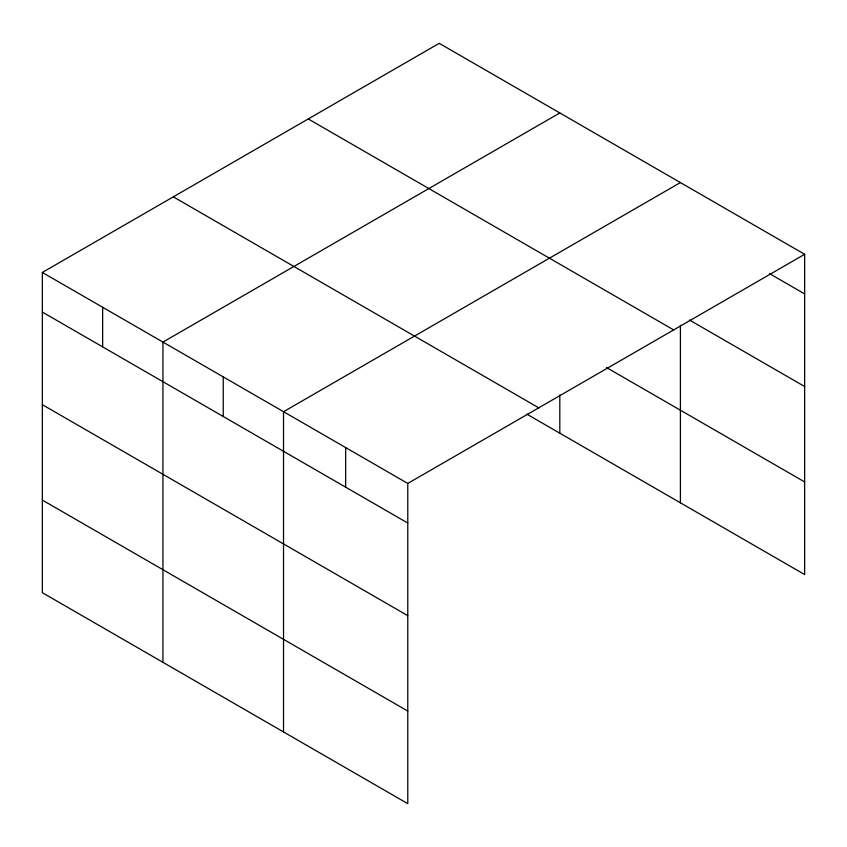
<?xml version="1.0" encoding="UTF-8"?>
<svg xmlns="http://www.w3.org/2000/svg" width="847" height="847" viewBox="0 0 847 847"><rect width="100%" height="100%" fill="white"/><g stroke="black" fill="none" stroke-linecap="round" stroke-linejoin="round"><path stroke-width="1.27" d="M804.65 254.301L439.222 43.324L42.35 272.459L42.35 592.699L407.778 803.676L407.778 483.436L804.65 254.301L804.65 574.541L526.823 414.141M559.814 112.947L162.942 342.082L162.942 662.322M680.406 182.571L283.533 411.706L283.533 731.946M769.637 273.697L804.65 293.909M689.437 320.007L804.65 386.518M308.255 118.94L673.683 329.917M606.452 367.513L804.65 481.932M173.317 196.843L538.745 407.82M42.35 272.459L407.778 483.436M42.35 312.067L407.778 523.044M42.35 404.675L407.778 615.653M42.35 500.09L407.778 711.067M680.406 325.248L680.406 502.811M559.814 394.818L559.814 433.188M345.661 447.565L345.661 487.173M223.237 376.894L223.237 416.502M102.646 307.27L102.646 346.878"/></g></svg>
